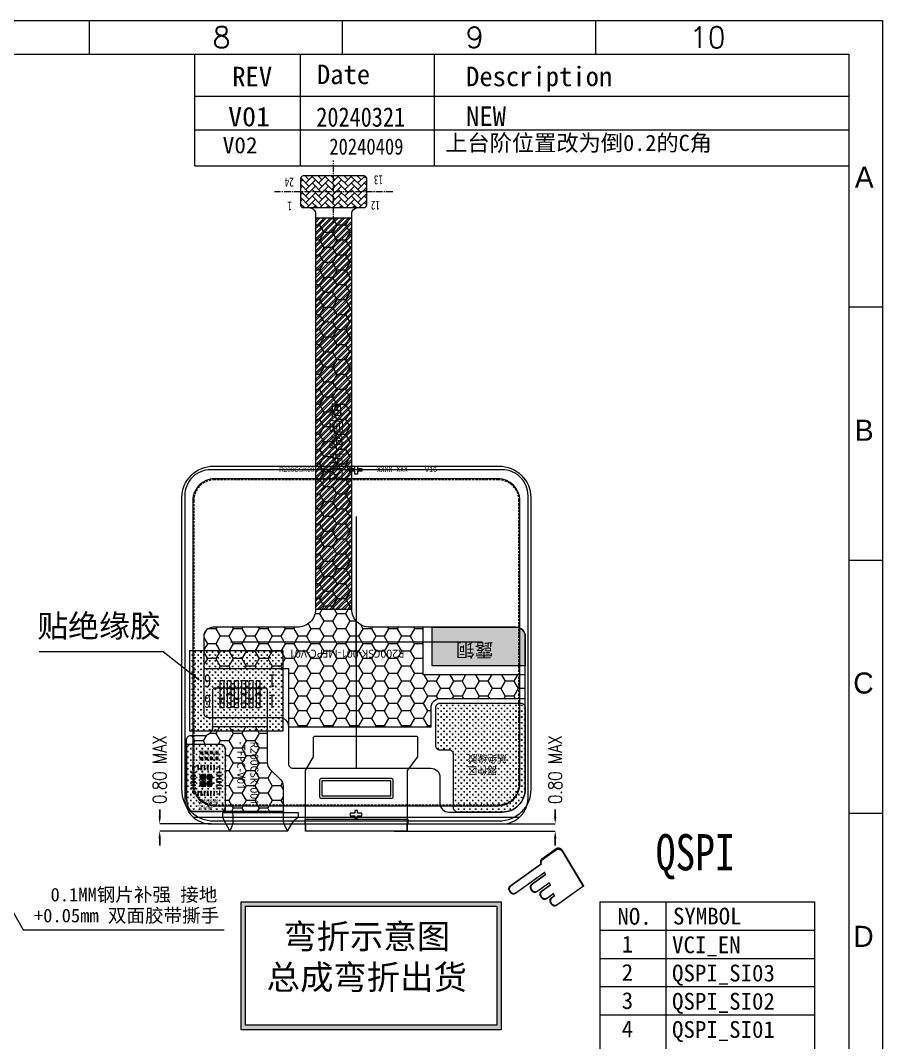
# Model space of a CAD drawing. Header units: millimetres. Extents: x 1134 to 2336, y -9 to 314.
# Drawn here: x 2241.2 to 2336.4, y 201.4 to 314.2 of the extents above; entities that cross this region are included whole.
import ezdxf
from ezdxf.enums import TextEntityAlignment as Align
from ezdxf.lldxf.tags import DXFTag

# ---------------------------------------------------------------- set-up
doc = ezdxf.new("R2010")
doc.units = ezdxf.units.MM
doc.linetypes.add('CENTER2', pattern=[1.125, 0.75, -0.125, 0.125, -0.125])
doc.linetypes.add('HIDDEN', pattern=[0.375, 0.25, -0.125])
doc.layers.get('0').update_dxf_attribs({"lineweight": 5})
doc.layers.get('Defpoints').update_dxf_attribs({"lineweight": 5})
for name, color, linetype, lineweight in [('COF', 110, 'Continuous', 5), ('DIM', 3, 'Continuous', 5), ('FPC', 50, 'Continuous', 5), ('ITO', 2, 'Continuous', 5), ('lens', 6, 'Continuous', 13), ('Main-FPC', 2, 'Continuous', 5), ('MFPC', 50, 'Continuous', 5), ('TAPE', 90, 'Continuous', 5), ('TFPC', 50, 'Continuous', 5), ('图框', 7, 'Continuous', 5)]:
    doc.layers.add(name, color=color, linetype=linetype, lineweight=lineweight)
for name, color, linetype in [('EMI', 5, 'Continuous'), ('TOPLAYER', 1, 'Continuous'), ('TOPOVERLAY', 2, 'Continuous'), ('TOPPASTE', 8, 'Continuous'), ('TOPSOLDER', 216, 'Continuous')]:
    doc.layers.add(name, color=color, linetype=linetype)
doc.styles.add('C-E02$0$HZ', font='SimSun.ttf')
doc.styles.add('RD', font='ROMAND.shx', dxfattribs={"width": 0.8})
doc.styles.get("Standard").update_dxf_attribs({"font": 'txt', "bigfont": 'gbcbig.shx'})
doc.styles.add('W0$254', font='simplex', dxfattribs={"width": 0.75})
doc.styles.add('ZI2.5', font='SimSun.ttf', dxfattribs={"height": 2.5})
doc.styles.add('宋体', font='SimSun.ttf')
doc.styles.add('汉字', font='SimSun.ttf')
tags = doc.linetypes.add('CENTER', pattern=[0.6, 0.375, -0.075, 0.075, -0.075]).pattern_tags.tags
tags[10:11] = [DXFTag(74, 4), DXFTag(75, 0), DXFTag(340, '0'), DXFTag(46, 1.0), DXFTag(50, 0.0), DXFTag(44, 0.0), DXFTag(45, 0.0)]
tags[8:9] = [DXFTag(74, 4), DXFTag(75, 0), DXFTag(340, '0'), DXFTag(46, 1.0), DXFTag(50, 0.0), DXFTag(44, 0.0), DXFTag(45, 0.0)]
tags[6:7] = [DXFTag(74, 4), DXFTag(75, 0), DXFTag(340, '0'), DXFTag(46, 1.0), DXFTag(50, 0.0), DXFTag(44, 0.0), DXFTag(45, 0.0)]
tags[4:5] = [DXFTag(74, 4), DXFTag(75, 0), DXFTag(340, '0'), DXFTag(46, 1.0), DXFTag(50, 0.0), DXFTag(44, 0.0), DXFTag(45, 0.0)]
doc.dimstyles.new('DIM', dxfattribs={"dimtxt": 0.8, "dimasz": 0.8, "dimexe": 0, "dimexo": 0.5, "dimgap": 0.11, "dimtad": 0, "dimzin": 1, "dimdsep": 46, "dimtxsty": 'RD', "dimcen": 0, "dimclrd": 256, "dimclre": 256, "dimclrt": 256, "dimadec": 0, "dimazin": 0, "dimtm": 1e-09, "dimtfac": 1, "dimtofl": 0, "dimtmove": 0, "dimatfit": 3, "dimfxl": 1, "dimlwe": -1, "dimarcsym": 0})

# ---------------------------------------------------------------- blocks, each defined once
blk = doc.blocks.new('R200NRK-001-PNL-V01-C')
at = {"layer": 'ITO', "color": 1, "linetype": 'CENTER', "lineweight": 5}
for p, q in [((478.96, 247.72), (478.96, 275.5)), ((492.85, 261.61), (465.07, 261.61))]:
    blk.add_line(p, q, dxfattribs=at)
at = {"layer": 'ITO'}
blk.add_line((496.92, 242.27), (461, 242.27), dxfattribs=at)
blk.add_lwpolyline([(495.05, 280.65), (462.87, 280.65, 0.414214), (460.02, 277.8), (460.02, 244.42, 0.414214), (462.87, 241.57), (495.05, 241.57, 0.414214), (497.9, 244.42), (497.9, 277.8, 0.414214)], format="xyb", close=True, dxfattribs=at)
at = {"layer": 'ITO', "color": 1, "linetype": 'HIDDEN'}
blk.add_lwpolyline([(494.6, 279.55), (463.32, 279.55, 0.414214), (461.02, 277.25), (461.02, 245.97, 0.414214), (463.32, 243.67), (494.6, 243.67, 0.414214), (496.9, 245.97), (496.9, 277.25, 0.414214)], format="xyb", close=True, dxfattribs=at)
blk = doc.blocks.new('R200NRK-001-POL-V01-C')
at = {"layer": 'DIM', "lineweight": 5}
blk.add_blockref('R200NRK-001-PNL-V01-C', (380.78, 0), dxfattribs=at)
blk = doc.blocks.new('*D78')
at = {"layer": 'Defpoints', "color": 0, "lineweight": 5, "transparency": 16777216}
for p in [(2256.6, 225.53), (2262.77, 225.53), (2265.5, 224.73)]:
    blk.add_point(p, dxfattribs=at)
at = {"layer": 'DIM', "lineweight": -2, "transparency": 16777216}
for p, q in [((2256.6, 226.33), (2256.6, 227.13)), ((2256.6, 223.93), (2256.6, 223.13))]:
    blk.add_line(p, q, dxfattribs=at)
at = {"layer": 'DIM', "transparency": 16777216}
for p, q in [((2262.27, 225.53), (2256.6, 225.53)), ((2265, 224.73), (2256.6, 224.73))]:
    blk.add_line(p, q, dxfattribs=at)
at = {"layer": 'DIM', "lineweight": 5, "transparency": 16777216}
for points in [[(2256.47, 226.33), (2256.73, 226.33), (2256.6, 225.53)], [(2256.47, 223.93), (2256.73, 223.93), (2256.6, 224.73)]]:
    blk.add_solid(points, dxfattribs=at)
at = {"layer": 'DIM', "lineweight": 5, "transparency": 16777216, "insert": (2256.6, 231.52), "char_height": 1.5, "attachment_point": 5, "rotation": 90, "style": 'RD'}
blk.add_mtext('0.80 MAX', dxfattribs=at)
blk = doc.blocks.new('*D79')
at = {"layer": 'Defpoints', "color": 0, "lineweight": 5, "transparency": 16777216}
for p in [(2281.99, 225.53), (2281.99, 224.73), (2300.24, 225.53)]:
    blk.add_point(p, dxfattribs=at)
at = {"layer": 'DIM', "lineweight": -2, "transparency": 16777216}
for p, q in [((2300.24, 226.33), (2300.24, 227.13)), ((2300.24, 223.93), (2300.24, 223.13))]:
    blk.add_line(p, q, dxfattribs=at)
at = {"layer": 'DIM', "transparency": 16777216}
for p, q in [((2282.49, 225.53), (2300.24, 225.53)), ((2282.49, 224.73), (2300.24, 224.73))]:
    blk.add_line(p, q, dxfattribs=at)
at = {"layer": 'DIM', "lineweight": 5, "transparency": 16777216}
for points in [[(2300.11, 226.33), (2300.38, 226.33), (2300.24, 225.53)], [(2300.11, 223.93), (2300.38, 223.93), (2300.24, 224.73)]]:
    blk.add_solid(points, dxfattribs=at)
at = {"layer": 'DIM', "lineweight": 5, "transparency": 16777216, "insert": (2300.24, 231.52), "char_height": 1.5, "attachment_point": 5, "rotation": 90, "style": 'RD'}
blk.add_mtext('0.80 MAX', dxfattribs=at)
blk = doc.blocks.new('0201_2')
at = {"layer": 'TOPLAYER'}
for points in [[(0.164998, -0.165001), (0.164998, 0.165001), (-0.164998, -0.165001), (-0.164998, 0.165001)], [(0.764997, -0.165001), (0.764997, 0.165001), (0.435, -0.165001), (0.435, 0.165001)]]:
    blk.add_solid(points, dxfattribs=at)
at = {"layer": 'TOPOVERLAY', "const_width": 0.025001}
for points in [[(-0.23, 0.225999), (-0.181, 0.225999)], [(-0.23, -0.217), (-0.23, 0.225999)], [(-0.18, 0.225999), (0.836, 0.225999)], [(0.836, -0.217), (0.836, 0.225999)], [(-0.23, -0.217), (0.836, -0.217)]]:
    blk.add_lwpolyline(points, dxfattribs=at)
at = {"layer": 'TOPOVERLAY', "const_width": 0.012499}
for points in [[(-0.23625, 0.225999, 1), (-0.223749, 0.225999, 1)], [(-0.23625, 0.225999, 1), (-0.223749, 0.225999, 1)], [(-0.187251, 0.225999, 1), (-0.174749, 0.225999, 1)], [(-0.186251, 0.225999, 1), (-0.173749, 0.225999, 1)], [(0.829749, 0.225999, 1), (0.842251, 0.225999, 1)], [(0.829749, 0.225999, 1), (0.842251, 0.225999, 1)], [(-0.23625, -0.217, 1), (-0.223749, -0.217, 1)], [(-0.23625, -0.217, 1), (-0.223749, -0.217, 1)], [(0.829749, -0.217, 1), (0.842251, -0.217, 1)], [(0.829749, -0.217, 1), (0.842251, -0.217, 1)]]:
    blk.add_lwpolyline(points, format="xyb", close=True, dxfattribs=at)
at = {"layer": 'TOPPASTE'}
for points in [[(0.164998, -0.165001), (0.164998, 0.165001), (-0.164998, -0.165001), (-0.164998, 0.165001)], [(0.764997, -0.165001), (0.764997, 0.165001), (0.435, -0.165001), (0.435, 0.165001)]]:
    blk.add_solid(points, dxfattribs=at)
at = {"layer": 'TOPSOLDER'}
for points in [[(0.164998, -0.165001), (0.164998, 0.165001), (-0.164998, -0.165001), (-0.164998, 0.165001)], [(0.764997, -0.165001), (0.764997, 0.165001), (0.435, -0.165001), (0.435, 0.165001)]]:
    blk.add_solid(points, dxfattribs=at)
blk = doc.blocks.new('0201_3')
at = {"layer": 'TOPLAYER'}
for points in [[(0.164998, -0.165001), (0.164998, 0.165001), (-0.164998, -0.165001), (-0.164998, 0.165001)], [(0.764997, -0.165001), (0.764997, 0.165001), (0.435, -0.165001), (0.435, 0.165001)]]:
    blk.add_solid(points, dxfattribs=at)
at = {"layer": 'TOPOVERLAY', "const_width": 0.025001}
for points in [[(-0.23, 0.225999), (-0.181, 0.225999)], [(-0.23, -0.217), (-0.23, 0.225999)], [(-0.18, 0.225999), (0.836, 0.225999)], [(0.836, -0.217), (0.836, 0.225999)], [(-0.23, -0.217), (0.836, -0.217)]]:
    blk.add_lwpolyline(points, dxfattribs=at)
at = {"layer": 'TOPOVERLAY', "const_width": 0.012499}
for points in [[(-0.23625, 0.225999, 1), (-0.223749, 0.225999, 1)], [(-0.23625, 0.225999, 1), (-0.223749, 0.225999, 1)], [(-0.187251, 0.225999, 1), (-0.174749, 0.225999, 1)], [(-0.186251, 0.225999, 1), (-0.173749, 0.225999, 1)], [(0.829749, 0.225999, 1), (0.842251, 0.225999, 1)], [(0.829749, 0.225999, 1), (0.842251, 0.225999, 1)], [(-0.23625, -0.217, 1), (-0.223749, -0.217, 1)], [(-0.23625, -0.217, 1), (-0.223749, -0.217, 1)], [(0.829749, -0.217, 1), (0.842251, -0.217, 1)], [(0.829749, -0.217, 1), (0.842251, -0.217, 1)]]:
    blk.add_lwpolyline(points, format="xyb", close=True, dxfattribs=at)
at = {"layer": 'TOPPASTE'}
for points in [[(0.164998, -0.165001), (0.164998, 0.165001), (-0.164998, -0.165001), (-0.164998, 0.165001)], [(0.764997, -0.165001), (0.764997, 0.165001), (0.435, -0.165001), (0.435, 0.165001)]]:
    blk.add_solid(points, dxfattribs=at)
at = {"layer": 'TOPSOLDER'}
for points in [[(0.164998, -0.165001), (0.164998, 0.165001), (-0.164998, -0.165001), (-0.164998, 0.165001)], [(0.764997, -0.165001), (0.764997, 0.165001), (0.435, -0.165001), (0.435, 0.165001)]]:
    blk.add_solid(points, dxfattribs=at)
blk = doc.blocks.new('0201_4')
at = {"layer": 'TOPLAYER'}
for points in [[(0.164998, -0.165001), (0.164998, 0.165001), (-0.164998, -0.165001), (-0.164998, 0.165001)], [(0.764997, -0.165001), (0.764997, 0.165001), (0.435, -0.165001), (0.435, 0.165001)]]:
    blk.add_solid(points, dxfattribs=at)
at = {"layer": 'TOPOVERLAY', "const_width": 0.025001}
for points in [[(-0.23, 0.225999), (-0.181, 0.225999)], [(-0.23, -0.217), (-0.23, 0.225999)], [(-0.18, 0.225999), (0.836, 0.225999)], [(0.836, -0.217), (0.836, 0.225999)], [(-0.23, -0.217), (0.836, -0.217)]]:
    blk.add_lwpolyline(points, dxfattribs=at)
at = {"layer": 'TOPOVERLAY', "const_width": 0.012499}
for points in [[(-0.23625, 0.225999, 1), (-0.223749, 0.225999, 1)], [(-0.23625, 0.225999, 1), (-0.223749, 0.225999, 1)], [(-0.187251, 0.225999, 1), (-0.174749, 0.225999, 1)], [(-0.186251, 0.225999, 1), (-0.173749, 0.225999, 1)], [(0.829749, 0.225999, 1), (0.842251, 0.225999, 1)], [(0.829749, 0.225999, 1), (0.842251, 0.225999, 1)], [(-0.23625, -0.217, 1), (-0.223749, -0.217, 1)], [(-0.23625, -0.217, 1), (-0.223749, -0.217, 1)], [(0.829749, -0.217, 1), (0.842251, -0.217, 1)], [(0.829749, -0.217, 1), (0.842251, -0.217, 1)]]:
    blk.add_lwpolyline(points, format="xyb", close=True, dxfattribs=at)
at = {"layer": 'TOPPASTE'}
for points in [[(0.164998, -0.165001), (0.164998, 0.165001), (-0.164998, -0.165001), (-0.164998, 0.165001)], [(0.764997, -0.165001), (0.764997, 0.165001), (0.435, -0.165001), (0.435, 0.165001)]]:
    blk.add_solid(points, dxfattribs=at)
at = {"layer": 'TOPSOLDER'}
for points in [[(0.164998, -0.165001), (0.164998, 0.165001), (-0.164998, -0.165001), (-0.164998, 0.165001)], [(0.764997, -0.165001), (0.764997, 0.165001), (0.435, -0.165001), (0.435, 0.165001)]]:
    blk.add_solid(points, dxfattribs=at)
blk = doc.blocks.new('0201_5')
at = {"layer": 'TOPLAYER'}
for points in [[(0.164998, -0.165001), (0.164998, 0.165001), (-0.164998, -0.165001), (-0.164998, 0.165001)], [(0.764997, -0.165001), (0.764997, 0.165001), (0.435, -0.165001), (0.435, 0.165001)]]:
    blk.add_solid(points, dxfattribs=at)
at = {"layer": 'TOPOVERLAY', "const_width": 0.025001}
for points in [[(-0.23, 0.225999), (-0.181, 0.225999)], [(-0.23, -0.217), (-0.23, 0.225999)], [(-0.18, 0.225999), (0.836, 0.225999)], [(0.836, -0.217), (0.836, 0.225999)], [(-0.23, -0.217), (0.836, -0.217)]]:
    blk.add_lwpolyline(points, dxfattribs=at)
at = {"layer": 'TOPOVERLAY', "const_width": 0.012499}
for points in [[(-0.23625, 0.225999, 1), (-0.223749, 0.225999, 1)], [(-0.23625, 0.225999, 1), (-0.223749, 0.225999, 1)], [(-0.187251, 0.225999, 1), (-0.174749, 0.225999, 1)], [(-0.186251, 0.225999, 1), (-0.173749, 0.225999, 1)], [(0.829749, 0.225999, 1), (0.842251, 0.225999, 1)], [(0.829749, 0.225999, 1), (0.842251, 0.225999, 1)], [(-0.23625, -0.217, 1), (-0.223749, -0.217, 1)], [(-0.23625, -0.217, 1), (-0.223749, -0.217, 1)], [(0.829749, -0.217, 1), (0.842251, -0.217, 1)], [(0.829749, -0.217, 1), (0.842251, -0.217, 1)]]:
    blk.add_lwpolyline(points, format="xyb", close=True, dxfattribs=at)
at = {"layer": 'TOPPASTE'}
for points in [[(0.164998, -0.165001), (0.164998, 0.165001), (-0.164998, -0.165001), (-0.164998, 0.165001)], [(0.764997, -0.165001), (0.764997, 0.165001), (0.435, -0.165001), (0.435, 0.165001)]]:
    blk.add_solid(points, dxfattribs=at)
at = {"layer": 'TOPSOLDER'}
for points in [[(0.164998, -0.165001), (0.164998, 0.165001), (-0.164998, -0.165001), (-0.164998, 0.165001)], [(0.764997, -0.165001), (0.764997, 0.165001), (0.435, -0.165001), (0.435, 0.165001)]]:
    blk.add_solid(points, dxfattribs=at)
blk = doc.blocks.new('CST820_7')
at = {"layer": 'TOPLAYER', "const_width": 0.375001}
for points in [[(-0.47149, 0.377002, 1), (-0.09649, 0.377002, 1)], [(-0.47149, -0.372994, 1), (-0.09649, -0.372994, 1)], [(0.278506, 0.377002, 1), (0.653506, 0.377002, 1)], [(0.278506, -0.372994, 1), (0.653506, -0.372994, 1)]]:
    blk.add_lwpolyline(points, format="xyb", close=True, dxfattribs=at)
at = {"layer": 'TOPLAYER'}
for points in [[(-0.684002, 1.726004), (-0.884001, 1.726004), (-0.684002, 1.126005), (-0.884001, 1.126005)], [(-0.334002, 1.726004), (-0.534002, 1.726004), (-0.334002, 1.126005), (-0.534002, 1.126005)], [(0.015999, 1.726004), (-0.184, 1.726004), (0.015999, 1.126005), (-0.184, 1.126005)], [(0.365999, 1.726004), (0.165999, 1.726004), (0.365999, 1.126005), (0.165999, 1.126005)], [(0.715998, 1.726004), (0.515998, 1.726004), (0.715998, 1.126005), (0.515998, 1.126005)], [(1.065997, 1.726004), (0.865998, 1.726004), (1.065997, 1.126005), (0.865998, 1.126005)], [(-1.634988, 0.977011), (-1.634988, 0.777011), (-1.034989, 0.977011), (-1.034989, 0.777011)], [(-1.634988, 0.627012), (-1.634988, 0.427012), (-1.034989, 0.627012), (-1.034989, 0.427012)], [(-1.634988, 0.27701), (-1.634988, 0.07701), (-1.034989, 0.27701), (-1.034989, 0.07701)], [(-0.65899, -0.372994), (0.841007, -0.372994), (-0.65899, 0.377002), (0.841007, 0.377002)], [(-0.28399, -0.747994), (0.466006, -0.747994), (-0.28399, 0.752003), (0.466006, 0.752003)], [(1.81501, 0.777011), (1.81501, 0.977011), (1.215012, 0.777011), (1.215012, 0.977011)], [(1.81501, 0.427012), (1.81501, 0.627012), (1.215012, 0.427012), (1.215012, 0.627012)], [(1.81501, 0.07701), (1.81501, 0.27701), (1.215012, 0.07701), (1.215012, 0.27701)], [(-1.634988, -0.072989), (-1.634988, -0.272989), (-1.034989, -0.072989), (-1.034989, -0.272989)], [(-1.634988, -0.422989), (-1.634988, -0.622988), (-1.034989, -0.422989), (-1.034989, -0.622988)], [(-1.634988, -0.772988), (-1.634988, -0.972988), (-1.034989, -0.772988), (-1.034989, -0.972988)], [(-0.884001, -1.723995), (-0.684002, -1.723995), (-0.884001, -1.123996), (-0.684002, -1.123996)], [(-0.534002, -1.723995), (-0.334002, -1.723995), (-0.534002, -1.123996), (-0.334002, -1.123996)], [(-0.184, -1.723995), (0.015999, -1.723995), (-0.184, -1.123996), (0.015999, -1.123996)], [(0.165999, -1.723995), (0.365999, -1.723995), (0.165999, -1.123996), (0.365999, -1.123996)], [(0.515998, -1.723995), (0.715998, -1.723995), (0.515998, -1.123996), (0.715998, -1.123996)], [(0.865998, -1.723995), (1.065997, -1.723995), (0.865998, -1.123996), (1.065997, -1.123996)], [(1.81501, -0.272989), (1.81501, -0.072989), (1.215012, -0.272989), (1.215012, -0.072989)], [(1.81501, -0.622988), (1.81501, -0.422989), (1.215012, -0.622988), (1.215012, -0.422989)], [(1.81501, -0.972988), (1.81501, -0.772988), (1.215012, -0.972988), (1.215012, -0.772988)]]:
    blk.add_solid(points, dxfattribs=at)
at = {"layer": 'TOPOVERLAY', "const_width": 0.15}
for points in [[(-1.399995, 1.5), (-1.4, 1.189002)], [(-1.086993, 1.500005), (-1.399995, 1.5)], [(1.600007, 1.500007), (1.269009, 1.499997)], [(1.600007, 1.500007), (1.600002, 1.187008)], [(-1.406992, -1.175987), (-1.406997, -1.488989)], [(1.582003, -1.184996), (1.582009, -1.334526)], [(-1.406997, -1.488989), (-1.095995, -1.488991)], [(1.269009, -1.495989), (1.420546, -1.495994)], [(1.582009, -1.334526), (1.420546, -1.495994)]]:
    blk.add_lwpolyline(points, dxfattribs=at)
at = {"layer": 'TOPOVERLAY', "const_width": 0.074999}
for points in [[(-1.4375, 1.189002, 1), (-1.362499, 1.189002, 1)], [(-1.437495, 1.5, 1), (-1.362494, 1.5, 1)], [(-1.437495, 1.5, 1), (-1.362494, 1.5, 1)], [(-1.124494, 1.500005, 1), (-1.049492, 1.500005, 1)], [(1.231509, 1.499997, 1), (1.30651, 1.499997, 1)], [(1.562501, 1.187008, 1), (1.637502, 1.187008, 1)], [(1.562506, 1.500007, 1), (1.637508, 1.500007, 1)], [(1.562506, 1.500007, 1), (1.637508, 1.500007, 1)], [(-1.444493, -1.175987, 1), (-1.369492, -1.175987, 1)], [(1.544503, -1.184996, 1), (1.619504, -1.184996, 1)], [(-1.444498, -1.488989, 1), (-1.369497, -1.488989, 1)], [(-1.444498, -1.488989, 1), (-1.369497, -1.488989, 1)], [(-1.133495, -1.488991, 1), (-1.058494, -1.488991, 1)], [(1.231509, -1.495989, 1), (1.30651, -1.495989, 1)], [(1.383045, -1.495994, 1), (1.458046, -1.495994, 1)], [(1.383045, -1.495994, 1), (1.458046, -1.495994, 1)], [(1.544508, -1.334526, 1), (1.619509, -1.334526, 1)], [(1.544508, -1.334526, 1), (1.619509, -1.334526, 1)]]:
    blk.add_lwpolyline(points, format="xyb", close=True, dxfattribs=at)
at = {"layer": 'TOPPASTE', "const_width": 0.375001}
for points in [[(-0.47149, 0.377002, 1), (-0.09649, 0.377002, 1)], [(-0.47149, -0.372994, 1), (-0.09649, -0.372994, 1)], [(0.278506, 0.377002, 1), (0.653506, 0.377002, 1)], [(0.278506, -0.372994, 1), (0.653506, -0.372994, 1)]]:
    blk.add_lwpolyline(points, format="xyb", close=True, dxfattribs=at)
at = {"layer": 'TOPPASTE'}
for points in [[(-0.684002, 1.726004), (-0.884001, 1.726004), (-0.684002, 1.126005), (-0.884001, 1.126005)], [(-0.334002, 1.726004), (-0.534002, 1.726004), (-0.334002, 1.126005), (-0.534002, 1.126005)], [(0.015999, 1.726004), (-0.184, 1.726004), (0.015999, 1.126005), (-0.184, 1.126005)], [(0.365999, 1.726004), (0.165999, 1.726004), (0.365999, 1.126005), (0.165999, 1.126005)], [(0.715998, 1.726004), (0.515998, 1.726004), (0.715998, 1.126005), (0.515998, 1.126005)], [(1.065997, 1.726004), (0.865998, 1.726004), (1.065997, 1.126005), (0.865998, 1.126005)], [(-1.634988, 0.977011), (-1.634988, 0.777011), (-1.034989, 0.977011), (-1.034989, 0.777011)], [(-1.634988, 0.627012), (-1.634988, 0.427012), (-1.034989, 0.627012), (-1.034989, 0.427012)], [(-1.634988, 0.27701), (-1.634988, 0.07701), (-1.034989, 0.27701), (-1.034989, 0.07701)], [(-0.65899, -0.372994), (0.841007, -0.372994), (-0.65899, 0.377002), (0.841007, 0.377002)], [(-0.28399, -0.747994), (0.466006, -0.747994), (-0.28399, 0.752003), (0.466006, 0.752003)], [(1.81501, 0.777011), (1.81501, 0.977011), (1.215012, 0.777011), (1.215012, 0.977011)], [(1.81501, 0.427012), (1.81501, 0.627012), (1.215012, 0.427012), (1.215012, 0.627012)], [(1.81501, 0.07701), (1.81501, 0.27701), (1.215012, 0.07701), (1.215012, 0.27701)], [(-1.634988, -0.072989), (-1.634988, -0.272989), (-1.034989, -0.072989), (-1.034989, -0.272989)], [(-1.634988, -0.422989), (-1.634988, -0.622988), (-1.034989, -0.422989), (-1.034989, -0.622988)], [(-1.634988, -0.772988), (-1.634988, -0.972988), (-1.034989, -0.772988), (-1.034989, -0.972988)], [(-0.884001, -1.723995), (-0.684002, -1.723995), (-0.884001, -1.123996), (-0.684002, -1.123996)], [(-0.534002, -1.723995), (-0.334002, -1.723995), (-0.534002, -1.123996), (-0.334002, -1.123996)], [(-0.184, -1.723995), (0.015999, -1.723995), (-0.184, -1.123996), (0.015999, -1.123996)], [(0.165999, -1.723995), (0.365999, -1.723995), (0.165999, -1.123996), (0.365999, -1.123996)], [(0.515998, -1.723995), (0.715998, -1.723995), (0.515998, -1.123996), (0.715998, -1.123996)], [(0.865998, -1.723995), (1.065997, -1.723995), (0.865998, -1.123996), (1.065997, -1.123996)], [(1.81501, -0.272989), (1.81501, -0.072989), (1.215012, -0.272989), (1.215012, -0.072989)], [(1.81501, -0.622988), (1.81501, -0.422989), (1.215012, -0.622988), (1.215012, -0.422989)], [(1.81501, -0.972988), (1.81501, -0.772988), (1.215012, -0.972988), (1.215012, -0.772988)]]:
    blk.add_solid(points, dxfattribs=at)
at = {"layer": 'TOPSOLDER', "const_width": 0.375001}
for points in [[(-0.47149, 0.377002, 1), (-0.09649, 0.377002, 1)], [(-0.47149, -0.372994, 1), (-0.09649, -0.372994, 1)], [(0.278506, 0.377002, 1), (0.653506, 0.377002, 1)], [(0.278506, -0.372994, 1), (0.653506, -0.372994, 1)]]:
    blk.add_lwpolyline(points, format="xyb", close=True, dxfattribs=at)
at = {"layer": 'TOPSOLDER'}
for points in [[(-0.684002, 1.726004), (-0.884001, 1.726004), (-0.684002, 1.126005), (-0.884001, 1.126005)], [(-0.334002, 1.726004), (-0.534002, 1.726004), (-0.334002, 1.126005), (-0.534002, 1.126005)], [(0.015999, 1.726004), (-0.184, 1.726004), (0.015999, 1.126005), (-0.184, 1.126005)], [(0.365999, 1.726004), (0.165999, 1.726004), (0.365999, 1.126005), (0.165999, 1.126005)], [(0.715998, 1.726004), (0.515998, 1.726004), (0.715998, 1.126005), (0.515998, 1.126005)], [(1.065997, 1.726004), (0.865998, 1.726004), (1.065997, 1.126005), (0.865998, 1.126005)], [(-1.634988, 0.977011), (-1.634988, 0.777011), (-1.034989, 0.977011), (-1.034989, 0.777011)], [(-1.634988, 0.627012), (-1.634988, 0.427012), (-1.034989, 0.627012), (-1.034989, 0.427012)], [(-1.634988, 0.27701), (-1.634988, 0.07701), (-1.034989, 0.27701), (-1.034989, 0.07701)], [(-0.65899, -0.372994), (0.841007, -0.372994), (-0.65899, 0.377002), (0.841007, 0.377002)], [(-0.28399, -0.747994), (0.466006, -0.747994), (-0.28399, 0.752003), (0.466006, 0.752003)], [(1.81501, 0.777011), (1.81501, 0.977011), (1.215012, 0.777011), (1.215012, 0.977011)], [(1.81501, 0.427012), (1.81501, 0.627012), (1.215012, 0.427012), (1.215012, 0.627012)], [(1.81501, 0.07701), (1.81501, 0.27701), (1.215012, 0.07701), (1.215012, 0.27701)], [(-1.634988, -0.072989), (-1.634988, -0.272989), (-1.034989, -0.072989), (-1.034989, -0.272989)], [(-1.634988, -0.422989), (-1.634988, -0.622988), (-1.034989, -0.422989), (-1.034989, -0.622988)], [(-1.634988, -0.772988), (-1.634988, -0.972988), (-1.034989, -0.772988), (-1.034989, -0.972988)], [(-0.884001, -1.723995), (-0.684002, -1.723995), (-0.884001, -1.123996), (-0.684002, -1.123996)], [(-0.534002, -1.723995), (-0.334002, -1.723995), (-0.534002, -1.123996), (-0.334002, -1.123996)], [(-0.184, -1.723995), (0.015999, -1.723995), (-0.184, -1.123996), (0.015999, -1.123996)], [(0.165999, -1.723995), (0.365999, -1.723995), (0.165999, -1.123996), (0.365999, -1.123996)], [(0.515998, -1.723995), (0.715998, -1.723995), (0.515998, -1.123996), (0.715998, -1.123996)], [(0.865998, -1.723995), (1.065997, -1.723995), (0.865998, -1.123996), (1.065997, -1.123996)], [(1.81501, -0.272989), (1.81501, -0.072989), (1.215012, -0.272989), (1.215012, -0.072989)], [(1.81501, -0.622988), (1.81501, -0.422989), (1.215012, -0.622988), (1.215012, -0.422989)], [(1.81501, -0.972988), (1.81501, -0.772988), (1.215012, -0.972988), (1.215012, -0.772988)]]:
    blk.add_solid(points, dxfattribs=at)
blk = doc.blocks.new('SZ')
at = {"layer": 'FPC', "color": 1, "insert": (10.22, 1.21), "char_height": 13.2, "width": 13.2336, "attachment_point": 1, "rotation": 223.714, "style": 'C-E02$0$HZ'}
blk.add_mtext('{\\fWingdings|b0|i0|c2|p2;E}', dxfattribs=at)
blk = doc.blocks.new('R200CSK-001-V16-CVL-V02-C')
at = {"color": 1, "linetype": 'CENTER', "lineweight": 5}
for p, q in [((1965.35, 233.76), (1965.35, 238.76)), ((1967.85, 236.26), (1962.85, 236.26))]:
    blk.add_line(p, q, dxfattribs=at)
at = {"color": 7, "lineweight": 5}
for points in [[(1965.47, 255.69), (1965.47, 255.43), (1965.97, 255.43), (1965.97, 255.13), (1965.47, 255.13), (1965.47, 254.82), (1965.17, 254.82), (1965.17, 255.13), (1964.67, 255.13), (1964.67, 255.43), (1965.17, 255.43), (1965.17, 255.69)], [(1965.47, 216.83), (1965.47, 217.09), (1965.97, 217.09), (1965.97, 217.39), (1965.47, 217.39), (1965.47, 217.7), (1965.17, 217.7), (1965.17, 217.39), (1964.67, 217.39), (1964.67, 217.09), (1965.17, 217.09), (1965.17, 216.83)]]:
    blk.add_lwpolyline(points, close=True, dxfattribs=at)
at = {"layer": 'ITO', "color": 1}
blk.add_lwpolyline([(1980.99, 254.3), (1949.71, 254.3, 0.414214), (1947.31, 251.9), (1947.31, 220.62, 0.414214), (1949.71, 218.22), (1980.99, 218.22, 0.414214), (1983.39, 220.62), (1983.39, 251.9, 0.414214)], format="xyb", close=True, dxfattribs=at)
at = {"layer": 'lens', "linetype": 'Continuous'}
blk.add_lwpolyline([(1984.6, 220.01, -0.414214), (1981.1, 216.51), (1949.6, 216.51, -0.414214), (1946.1, 220.01), (1946.1, 252.21, -0.414214), (1949.6, 255.71), (1981.1, 255.71, -0.414214), (1984.6, 252.21)], format="xyb", close=True, dxfattribs=at)
at = {"color": 7, "lineweight": 5, "style": '宋体'}
blk.add_text('XXXX-XXX', height=0.544, rotation=0.4479, dxfattribs=at).set_placement((1967.63, 255.06))
at = {"color": 7, "lineweight": 0, "attachment_point": 9, "rotation": 0.0659, "style": '宋体'}
for s, insert, char_height, width in [('{\\fArial|b0|i0|c134|p34;R\\fArial|b0|i0|c0|p34;200CS\\fArial|b0|i0|c238|p34;K\\fArial|b0|i0|c134|p34;0\\fArial|b0|i0|c0|p34;01\\fArial|b0|i0|c162|p34;-V02}', (1962.58, 255.07), 0.5, 4.8677), ('{\\fArial|b0|i0|c204|p34;V16}', (1974.24, 255.06), 0.544, 3.8941)]:
    blk.add_mtext(s, dxfattribs=dict(at, insert=insert, char_height=char_height, width=width))

msp = doc.modelspace()

# ---------------------------------------------------------------- hatches: boundary and pattern name
at = {"layer": 'DIM', "lineweight": 5}
h = msp.add_hatch(color=6, dxfattribs=at)
h.dxf.hatch_style = 1
h.paths.add_polyline_path([(2265.584, 202.806), (2294.289, 202.806), (2294.289, 216.937), (2265.584, 216.937)])
h.paths.add_polyline_path([(2266.084, 216.437), (2293.789, 216.437), (2293.789, 203.306), (2266.084, 203.306)], flags=16)
h.paths.add_polyline_path([(2267.72, 215.124), (2291.683, 215.124), (2291.683, 205.246), (2267.72, 205.246)], flags=8)
at = {"layer": 'EMI', "lineweight": 5}
h = msp.add_hatch(dxfattribs=at)
h.set_pattern_fill('HONEY', color=256, scale=0.3, angle=180)
h.set_pattern_definition([(180, (3813.0044, 455.7581), (-1.42875, -0.824889), [0.9525, -1.905]), (300, (3813.0044, 455.7581), (1.42874983, -0.8248893), [0.9525, -1.905]), (240, (3813.0044, 455.7581), (-1.7e-07, -1.6497783), [-1.905, 0.9525])])
edge = h.paths.add_edge_path()
edge.add_line((2270.808, 236.278), (2270.808, 236.219))
edge.add_line((2270.808, 236.219), (2286.551, 236.219))
edge.add_line((2286.551, 236.219), (2286.551, 238.366))
edge.add_arc((2287.551, 238.366), 1, 450, 540, ccw=False)
edge.add_line((2287.551, 239.366), (2296.441, 239.366))
edge.add_arc((2296.441, 238.366), 1, 420, 450, ccw=False)
edge.add_line((2296.941, 239.232), (2296.941, 241.979))
edge.add_line((2296.941, 241.979), (2285.664, 241.979))
edge.add_line((2285.664, 241.979), (2285.664, 247.219))
edge.add_line((2285.664, 247.219), (2279.793, 247.219))
edge.add_arc((2279.793, 249.219), 2, 180, 270, ccw=False)
edge.add_line((2277.793, 249.219), (2277.793, 292.366))
edge.add_line((2277.793, 292.366), (2273.793, 292.366))
edge.add_line((2273.793, 292.366), (2273.793, 249.219))
edge.add_arc((2271.793, 249.219), 2, 270, 360, ccw=False)
edge.add_line((2271.793, 247.219), (2262.461, 247.219))
edge.add_arc((2262.461, 246.219), 1, 450, 540)
edge.add_line((2261.461, 246.219), (2261.461, 242.686))
edge.add_line((2261.461, 242.686), (2270.808, 242.686))
edge.add_line((2270.808, 242.686), (2270.808, 236.219))
h = msp.add_hatch(dxfattribs=at)
h.set_pattern_fill('HONEY', color=256, scale=0.3, angle=180)
h.set_pattern_definition([(180, (3813.0044, 455.7581), (-1.42875, -0.824889), [0.9525, -1.905]), (300, (3813.0044, 455.7581), (1.42874983, -0.8248893), [0.9525, -1.905]), (240, (3813.0044, 455.7581), (-1.7e-07, -1.6497783), [-1.905, 0.9525])])
edge = h.paths.add_edge_path()
edge.add_line((2263.351, 234.278), (2259.561, 234.278))
edge.add_line((2259.561, 234.278), (2259.561, 234.778))
edge.add_arc((2260.061, 234.778), 0.5, 90, 180, ccw=False)
edge.add_line((2260.061, 235.278), (2261.466, 235.278))
edge.add_arc((2261.466, 236.278), 1, 270, 360)
edge.add_line((2262.466, 236.278), (2268.466, 236.278))
edge.add_line((2268.466, 236.278), (2268.466, 232.275))
edge.add_arc((2269.466, 232.275), 1, 180, 225)
edge.add_line((2268.759, 231.568), (2269.915, 230.412))
edge.add_arc((2269.208, 229.704), 1, 360, 405, ccw=False)
edge.add_line((2270.208, 229.704), (2270.208, 226.908))
edge.add_line((2270.208, 226.908), (2263.851, 226.908))
edge.add_line((2263.851, 226.908), (2263.851, 233.778))
edge.add_arc((2263.351, 233.778), 0.5, 360, 450)
at = {"layer": 'Main-FPC', "lineweight": 5}
h = msp.add_hatch(dxfattribs=at)
h.set_pattern_fill('AR-HBONE', color=4, scale=0.005, angle=360)
h.set_pattern_definition([(45, (3813.00436, 455.75813), (2e-16, 0.71842049), [1.524, -0.508]), (135, (3813.36357, 456.11734), (2e-16, 0.71842049), [1.524, -0.508])])
edge = h.paths.add_edge_path()
edge.add_line((2272.443, 293.542), (2279.143, 293.542))
edge.add_arc((2279.143, 293.842), 0.3, 270, 360)
edge.add_line((2279.443, 293.842), (2279.443, 296.742))
edge.add_arc((2279.143, 296.742), 0.3, 360, 450)
edge.add_line((2279.143, 297.042), (2272.443, 297.042))
edge.add_arc((2272.443, 296.742), 0.3, 450, 540)
edge.add_line((2272.143, 296.742), (2272.143, 293.842))
edge.add_arc((2272.443, 293.842), 0.3, 180, 270)
at = {"layer": 'TAPE', "lineweight": 5}
h = msp.add_hatch(dxfattribs=at)
h.set_pattern_fill('CROSS', color=32, scale=0.05, angle=180)
h.paths.add_polyline_path([(2270.171, 235.747), (2259.935, 235.747), (2259.935, 244.679), (2270.171, 244.679)])
h = msp.add_hatch(dxfattribs=at)
h.set_pattern_fill('CROSS', color=32, scale=0.05, angle=180)
h.set_pattern_definition([(180, (3813.00436, 455.75813), (-0.3175, -0.3175), [0.15875, -0.47625]), (270, (3812.925, 455.8375), (0.3175, -0.3175), [0.15875, -0.47625])])
edge = h.paths.add_edge_path()
edge.add_line((2288.517, 233.665), (2287.551, 233.665))
edge.add_arc((2287.551, 234.165), 0.5, 180, 270, ccw=False)
edge.add_line((2287.051, 234.165), (2287.051, 238.366))
edge.add_arc((2287.551, 238.366), 0.5, 450, 540, ccw=False)
edge.add_line((2287.551, 238.866), (2296.441, 238.866))
edge.add_arc((2296.441, 238.366), 0.5, 360, 450, ccw=False)
edge.add_line((2296.941, 238.366), (2296.941, 229.376))
edge.add_arc((2294.391, 229.376), 2.55, 270, 360, ccw=False)
edge.add_line((2294.391, 226.826), (2289.517, 226.826))
edge.add_arc((2289.517, 227.326), 0.5, 180, 270, ccw=False)
edge.add_line((2289.017, 227.326), (2289.017, 233.165))
edge.add_arc((2288.517, 233.165), 0.5, 360, 450)
h.paths.add_polyline_path([(2295.209, 230.807), (2290.357, 230.807), (2290.357, 233.738), (2295.209, 233.738)], flags=24)
h = msp.add_hatch(dxfattribs=at)
h.set_pattern_fill('CROSS', color=32, scale=0.05, angle=180)
h.set_pattern_definition([(180, (3813.00436, 455.75813), (-0.3175, -0.3175), [0.15875, -0.47625]), (270, (3812.925, 455.8375), (0.3175, -0.3175), [0.15875, -0.47625])])
edge = h.paths.add_edge_path()
edge.add_arc((2263.351, 227.408), 0.5, 270, 360)
edge.add_line((2263.851, 227.408), (2263.851, 233.778))
edge.add_arc((2263.351, 233.778), 0.5, 360, 450)
edge.add_line((2263.351, 234.278), (2260.061, 234.278))
edge.add_arc((2260.061, 233.778), 0.5, 450, 540)
edge.add_line((2259.561, 233.778), (2259.561, 228.376))
edge.add_arc((2262.211, 228.376), 2.65, 180, 206.75877)
edge.add_arc((2260.292, 227.408), 0.5, 206.75877, 270)
edge.add_line((2260.292, 226.908), (2263.351, 226.908))
h.paths.add_polyline_path([(2263.104, 227.046), (2260.678, 227.046), (2260.678, 228.511), (2263.104, 228.511)], flags=24)
at = {"layer": 'TFPC', "lineweight": 5}
h = msp.add_hatch(dxfattribs=at)
h.set_pattern_fill('ANSI32', color=252, scale=0.05, angle=180)
h.set_pattern_definition([(225, (3813.00436, 455.75813), (0.3367596, -0.3367596), []), (225, (3812.77986, 455.75813), (0.3367596, -0.3367596), [])])
h.paths.add_polyline_path([(2273.793, 249.219), (2277.793, 249.219), (2277.793, 292.366), (2273.793, 292.366)])
at = {"layer": 'TFPC'}
h = msp.add_hatch(color=256, dxfattribs=at)
edge = h.paths.add_edge_path()
edge.add_line((2296.941, 242.979), (2286.664, 242.979))
edge.add_line((2286.664, 242.979), (2286.664, 247.219))
edge.add_line((2286.664, 247.219), (2295.941, 247.219))
edge.add_arc((2295.941, 246.219), 1, 360, 450, ccw=False)
edge.add_line((2296.941, 246.219), (2296.941, 242.979))
h.paths.add_polyline_path([(2293.698, 243.567), (2288.942, 243.567), (2288.942, 246.27), (2293.698, 246.27)], flags=24)

# ---------------------------------------------------------------- linework, layer by layer
at = {"layer": 'COF', "color": 4}
msp.add_line((2283.9, 224.726), (2272.7, 224.726), dxfattribs=at)
msp.add_lwpolyline([(2272.7, 224.726), (2272.7, 231.417), (2273.571, 232.931), (2273.571, 235.019, -0.4142136), (2273.771, 235.219), (2284.851, 235.219, -0.4142136), (2285.051, 235.019), (2285.051, 232.931), (2283.9, 231.417), (2283.9, 224.726)], format="xyb", dxfattribs=at)
at = {"layer": 'COF', "color": 6}
msp.add_lwpolyline([(2282.17, 228.355, 0.4142136), (2282.37, 228.555), (2282.37, 230.325, 0.4142136), (2282.17, 230.525), (2274.43, 230.525, 0.4142136), (2274.23, 230.325), (2274.23, 228.555, 0.4142136), (2274.43, 228.355)], format="xyb", close=True, dxfattribs=at)
at = {"layer": 'COF'}
msp.add_lwpolyline([(2274.48, 228.605), (2282.12, 228.605), (2282.12, 230.275), (2274.48, 230.275)], close=True, dxfattribs=at)
at = {"layer": 'COF', "color": 1}
msp.add_lwpolyline([(2274.48, 230.275), (2274.48, 228.605), (2282.12, 228.605), (2282.12, 230.275)], close=True, dxfattribs=at)
at = {"layer": 'COF', "color": 4}
msp.add_lwpolyline([(2283.9, 224.726), (2283.9, 225.376), (2284, 225.526), (2284, 226.024), (2272.6, 226.024), (2272.6, 225.526), (2272.7, 225.376), (2272.7, 224.726)], dxfattribs=at)
at = {"layer": 'DIM', "color": 6, "lineweight": 5}
for points in [[(2265.584, 216.937), (2294.289, 216.937), (2294.289, 202.806), (2265.584, 202.806)], [(2266.084, 216.437), (2293.789, 216.437), (2293.789, 203.306), (2266.084, 203.306)]]:
    msp.add_lwpolyline(points, close=True, dxfattribs=at)
at = {"layer": 'EMI', "lineweight": 5}
for points in [[(2287.551, 239.366), (2296.941, 239.366), (2296.941, 241.979), (2285.664, 241.979), (2285.664, 247.219), (2279.793, 247.219, -0.4142136), (2277.793, 249.219), (2277.793, 292.366), (2273.793, 292.366), (2273.793, 249.219, -0.4142136), (2271.793, 247.219), (2262.461, 247.219, 0.4142136), (2261.461, 246.219), (2261.461, 242.686), (2270.808, 242.686), (2270.808, 236.219), (2286.551, 236.219), (2286.551, 238.366, -0.4142136)], [(2263.351, 234.278), (2259.561, 234.278), (2259.561, 234.778, -0.4142136), (2260.061, 235.278), (2261.466, 235.278, 0.4142136), (2262.466, 236.278), (2268.466, 236.278), (2268.466, 232.275, 0.1989124), (2268.759, 231.568), (2269.915, 230.412, -0.1989124), (2270.208, 229.704), (2270.208, 226.908), (2263.851, 226.908), (2263.851, 233.778, 0.4142136)]]:
    msp.add_lwpolyline(points, format="xyb", close=True, dxfattribs=at)
msp.add_lwpolyline([(2270.808, 236.278), (2270.808, 236.219)], dxfattribs=at)
msp.add_lwpolyline([(2270.808, 236.278), (2270.808, 236.219)], dxfattribs=at)
at = {"layer": 'FPC', "color": 1, "linetype": 'CENTER2', "lineweight": 5}
for points in [[(2275.793, 291.843), (2275.793, 298.74)], [(2282.32, 295.292), (2269.266, 295.292)]]:
    msp.add_lwpolyline(points, dxfattribs=at)
at = {"layer": 'FPC', "color": 4, "lineweight": 5}
msp.add_lwpolyline([(2272.443, 293.542), (2279.143, 293.542, 0.4142136), (2279.443, 293.842), (2279.443, 296.742, 0.4142136), (2279.143, 297.042), (2272.443, 297.042, 0.4142136), (2272.143, 296.742), (2272.143, 293.842, 0.4142136)], format="xyb", close=True, dxfattribs=at)
at = {"layer": 'FPC', "lineweight": 5}
for points in [[(2263.641, 240.541), (2263.566, 240.541), (2263.666, 240.541), (2263.666, 239.491, -0.3333333), (2263.666, 239.191), (2263.666, 238.841), (2263.266, 238.841), (2263.266, 239.191, -0.3333333), (2263.266, 239.491), (2263.266, 240.541), (2263.366, 240.541, 1), (2263.566, 240.541)], [(2265.241, 240.541), (2265.166, 240.541), (2265.266, 240.541), (2265.266, 239.491, -0.3333333), (2265.266, 239.191), (2265.266, 238.841), (2264.866, 238.841), (2264.866, 239.191, -0.3333333), (2264.866, 239.491), (2264.866, 240.541), (2264.966, 240.541, 1), (2265.166, 240.541)], [(2266.841, 240.541), (2266.766, 240.541), (2266.866, 240.541), (2266.866, 239.491, -0.3333333), (2266.866, 239.191), (2266.866, 238.841), (2266.466, 238.841), (2266.466, 239.191, -0.3333333), (2266.466, 239.491), (2266.466, 240.541), (2266.566, 240.541, 1), (2266.766, 240.541)]]:
    msp.add_lwpolyline(points, format="xyb", dxfattribs=at)
msp.add_lwpolyline([(2263.291, 240.541), (2263.366, 240.541)], close=True, dxfattribs=at)
for points in [[(2264.466, 239.991, -0.3333333), (2264.466, 239.691), (2264.466, 238.841), (2264.066, 238.841), (2264.066, 239.691, -0.3333333), (2264.066, 239.991), (2264.066, 240.541), (2264.166, 240.541, 1), (2264.366, 240.541), (2264.466, 240.541)], [(2266.066, 239.991, -0.3333333), (2266.066, 239.691), (2266.066, 238.841), (2265.666, 238.841), (2265.666, 239.691, -0.3333333), (2265.666, 239.991), (2265.666, 240.541), (2265.766, 240.541, 1), (2265.966, 240.541), (2266.066, 240.541)], [(2267.666, 239.991, -0.3333333), (2267.666, 239.691), (2267.666, 238.841), (2267.266, 238.841), (2267.266, 239.691, -0.3333333), (2267.266, 239.991), (2267.266, 240.541), (2267.366, 240.541, 1), (2267.566, 240.541), (2267.666, 240.541)]]:
    msp.add_lwpolyline(points, format="xyb", close=True, dxfattribs=at)
for centre in [(2263.466, 239.341), (2264.266, 239.841), (2265.066, 239.341), (2265.866, 239.841), (2266.666, 239.341), (2267.466, 239.841)]:
    msp.add_circle(centre, 0.1, dxfattribs=at)
at = {"layer": 'MFPC', "color": 2}
msp.add_lwpolyline([(2279.443, 293.842), (2279.443, 296.742, 0.4142136), (2279.143, 297.042), (2272.443, 297.042, 0.4142136), (2272.143, 296.742), (2272.143, 293.842, 0.4142136), (2272.443, 293.542), (2273.093, 293.542, -0.4142136), (2273.793, 292.842), (2273.793, 249.219, -0.4142136), (2271.793, 247.219), (2262.461, 247.219, 0.4142136), (2261.461, 246.219), (2261.461, 237.778, 0.4142136), (2261.961, 237.278), (2269.808, 237.278, -0.4142136), (2270.808, 236.278), (2270.808, 232.171, 0.4142136), (2271.308, 231.671), (2286.517, 231.671, -0.4142136), (2287.517, 230.671), (2287.517, 227.826, 0.4142136), (2288.517, 226.826), (2294.391, 226.826, 0.4142136), (2296.941, 229.376), (2296.941, 246.219, 0.4142136), (2295.941, 247.219), (2279.793, 247.219, -0.4142136), (2277.793, 249.219), (2277.793, 292.842, -0.4142136), (2278.493, 293.542), (2279.143, 293.542, 0.4142136)], format="xyb", close=True, dxfattribs=at)
at = {"layer": 'TAPE', "color": 32, "lineweight": 5}
msp.add_lwpolyline([(2270.171, 235.747), (2259.935, 235.747), (2259.935, 244.679), (2270.171, 244.679)], close=True, dxfattribs=at)
for points in [[(2288.517, 233.665), (2287.551, 233.665, -0.4142136), (2287.051, 234.165), (2287.051, 238.366, -0.4142136), (2287.551, 238.866), (2296.441, 238.866, -0.4142136), (2296.941, 238.366), (2296.941, 229.376, -0.4142136), (2294.391, 226.826), (2289.517, 226.826, -0.4142136), (2289.017, 227.326), (2289.017, 233.165, 0.4142136)], [(2263.351, 226.908, 0.4142136), (2263.851, 227.408), (2263.851, 233.778, 0.4142136), (2263.351, 234.278), (2260.061, 234.278, 0.4142136), (2259.561, 233.778), (2259.561, 228.376, 0.1172906), (2259.845, 227.183, 0.2831658), (2260.292, 226.908)]]:
    msp.add_lwpolyline(points, format="xyb", close=True, dxfattribs=at)
at = {"layer": 'TFPC', "color": 1}
msp.add_line((2270.708, 224.726), (2264.335, 224.726), dxfattribs=at)
at = {"layer": 'TFPC', "color": 252, "lineweight": 5}
msp.add_lwpolyline([(2273.793, 249.219), (2277.793, 249.219), (2277.793, 292.366), (2273.793, 292.366)], close=True, dxfattribs=at)
at = {"layer": 'TFPC'}
msp.add_lwpolyline([(2296.941, 242.979), (2286.664, 242.979), (2286.664, 247.219), (2295.941, 247.219, -0.4142136), (2296.941, 246.219)], format="xyb", close=True, dxfattribs=at)
at = {"layer": 'TFPC', "color": 1}
for points in [[(2264.335, 224.726), (2264.461, 224.955, 0.1261907), (2264.708, 225.918), (2264.708, 226.408, 0.4142136), (2264.208, 226.908), (2260.292, 226.908, -0.2831658), (2259.845, 227.183, -0.1172906), (2259.561, 228.376), (2259.561, 234.778, -0.4142136), (2260.061, 235.278), (2261.466, 235.278, 0.4142136), (2262.466, 236.278), (2262.466, 240.341, -0.4142136), (2262.666, 240.541), (2268.266, 240.541, -0.4142136), (2268.466, 240.341), (2268.466, 232.275, 0.1989124), (2268.759, 231.568), (2269.915, 230.412, -0.1989124), (2270.208, 229.704), (2270.208, 226.129, 0.1314128), (2270.475, 225.13), (2270.708, 224.726)], [(2270.708, 224.726), (2271.213, 225.602, -0.1303876), (2271.755, 226.148, 0.2663644), (2271.903, 226.407), (2271.903, 226.761), (2263.512, 226.761), (2263.512, 226.301, 0.1261907), (2263.55, 226.157), (2264.335, 224.726)]]:
    msp.add_lwpolyline(points, format="xyb", dxfattribs=at)
for points in [[(2263.666, 238.341), (2263.266, 238.341), (2263.266, 241.341), (2263.666, 241.341)], [(2264.466, 238.341), (2264.066, 238.341), (2264.066, 241.341), (2264.466, 241.341)], [(2265.266, 238.341), (2264.866, 238.341), (2264.866, 241.341), (2265.266, 241.341)], [(2266.066, 238.341), (2265.666, 238.341), (2265.666, 241.341), (2266.066, 241.341)], [(2266.866, 238.341), (2266.466, 238.341), (2266.466, 241.341), (2266.866, 241.341)], [(2267.666, 238.341), (2267.266, 238.341), (2267.266, 241.341), (2267.666, 241.341)]]:
    msp.add_lwpolyline(points, close=True, dxfattribs=at)
at = {"layer": '图框', "color": 7, "linetype": 'ByBlock', "lineweight": 5, "ltscale": 0.55}
for p, q in [((2248.847, 310.478), (2248.847, 314.203)), ((2276.777, 310.478), (2276.777, 314.203)), ((2304.707, 310.478), (2304.707, 314.203)), ((2053.335, 310.478), (2332.637, 310.478)), ((2260.494, 298.146), (2260.494, 310.478)), ((2272.134, 298.146), (2272.134, 310.455)), ((2286.938, 298.146), (2286.938, 310.478)), ((2332.637, 310.478), (2332.637, 114.939)), ((2332.637, 305.823), (2260.494, 305.823)), ((2260.494, 302.135), (2332.637, 302.135)), ((2260.494, 298.146), (2332.637, 298.146)), ((2336.362, 282.544), (2332.637, 282.544)), ((2336.362, 254.61), (2332.637, 254.61)), ((2336.362, 226.675), (2332.637, 226.675))]:
    msp.add_line(p, q, dxfattribs=at)
at = {"layer": '图框', "color": 3, "lineweight": 5}
for p, q in [((2305.18, 216.906), (2305.18, 139.068)), ((2305.18, 216.906), (2328.838, 216.906)), ((2312.445, 216.906), (2312.445, 139.068)), ((2328.838, 216.906), (2328.838, 139.068)), ((2305.18, 213.792), (2328.838, 213.792)), ((2305.18, 210.679), (2328.838, 210.679)), ((2305.18, 207.565), (2328.838, 207.565)), ((2305.18, 204.452), (2328.838, 204.452))]:
    msp.add_line(p, q, dxfattribs=at)
at = {"layer": '图框', "color": 7, "linetype": 'ByBlock', "lineweight": 5, "ltscale": 0.55}
msp.add_lwpolyline([(2049.61, 314.203), (2336.362, 314.203), (2336.362, 111.214), (2049.61, 111.214)], close=True, dxfattribs=at)

# ---------------------------------------------------------------- block references
at = {"rotation": 270}
for name, p in [('0201_4', (2261.213, 233.358)), ('0201_2', (2261.767, 233.358)), ('0201_5', (2262.313, 233.358)), ('0201_3', (2262.909, 233.346)), ('CST820_7', (2261.723, 230.412))]:
    msp.add_blockref(name, p, dxfattribs=at)
at = {"layer": 'DIM', "lineweight": 5}
for name, p in [('R200CSK-001-V16-CVL-V02-C', (312.947, 9.308)), ('R200NRK-001-POL-V01-C', (1418.562, -16.046))]:
    msp.add_blockref(name, p, dxfattribs=at)
at = {"layer": 'FPC', "linetype": 'ByBlock', "lineweight": 0, "xscale": 0.6230710225154203, "yscale": 0.6230710225167968, "zscale": 0.6230710225165675, "rotation": 171.9404622025935}
msp.add_blockref('SZ', (2299.251, 219.57), dxfattribs=at)

# ---------------------------------------------------------------- texts
at = {"color": 252, "lineweight": 5, "char_height": 0.8709, "attachment_point": 1, "style": '汉字'}
for s, insert, rotation in [('{\\fMicrosoft YaHei|b0|i0|c134|p34;\\C255;R200CSK-001-MFPC-V01}', (2283.609, 243.875), 180), ('{\\fMicrosoft YaHei|b0|i0|c134|p34;\\C255;R200CSK-001\\P-TFPC-V01}', (2267.483, 234.61), 270)]:
    msp.add_mtext(s, dxfattribs=dict(at, insert=insert, rotation=rotation))
at = {"layer": 'Defpoints', "color": 252, "lineweight": 5, "insert": (2311.335, 224.396), "char_height": 4, "width": 15.50829, "attachment_point": 1, "style": 'RD'}
msp.add_mtext('{\\fSimSun|b0|i0|c134|p2;\\C1;QSPI}', dxfattribs=at)
at = {"layer": 'DIM', "color": 3, "attachment_point": 3, "style": '宋体'}
for s, insert, char_height, width in [('贴绝缘胶', (2256.727, 248.625), 2.5, 20.62737), ('\\P0.1MM钢片补强 接地', (2262.954, 220.967, 0), 1.5, 24.87791), ('\\P+0.05mm 双面胶带撕手', (2263.162, 218.662, 0), 1.5, 24.87791)]:
    msp.add_mtext(s, dxfattribs=dict(at, insert=insert, char_height=char_height, width=width))
at = {"layer": 'DIM', "color": 1, "width": 20.5882, "attachment_point": 3, "rotation": 180, "style": '宋体'}
for insert, char_height in [((2290.557, 231.007), 0.8), ((2260.778, 227.146), 0.4)]:
    msp.add_mtext('器件区\\P贴绝缘胶', dxfattribs=dict(at, insert=insert, char_height=char_height))
at = {"layer": 'FPC', "color": 1, "linetype": 'Continuous', "width": 1, "attachment_point": 1, "rotation": 180, "style": 'W0$254'}
for s, insert, char_height in [('{\\fSimSun|b0|i0|c134|p2;24}', (2271.405, 295.838), 1), ('{\\fSimSun|b0|i0|c134|p2;13}', (2281.245, 296.094), 1), ('{\\fSimSun|b0|i0|c134|p2;1}', (2271.174, 293.199), 1), ('{\\fSimSun|b0|i0|c134|p2;12}', (2280.907, 293.292), 1), ('{\\fSimSun|b0|i0|c134|p2;6}', (2262.267, 240.535), 1.5), ('{\\fSimSun|b0|i0|c134|p2;1}', (2269.397, 240.535), 1.5), ('{\\fSimSun|b0|i0|c134|p2;6}', (2262.267, 238.284), 1.5), ('{\\fSimSun|b0|i0|c134|p2;1}', (2269.397, 238.284), 1.5)]:
    msp.add_mtext(s, dxfattribs=dict(at, insert=insert, char_height=char_height))
at = {"layer": 'TFPC', "color": 255, "lineweight": 5, "insert": (2276.71, 272.054), "char_height": 1.3, "width": 11.22995, "attachment_point": 1, "rotation": 270, "style": '汉字'}
msp.add_mtext('{\\fMicrosoft YaHei|b0|i0|c134|p34;单层弯折区}', dxfattribs=at)
at = {"layer": 'TFPC', "insert": (2289.317, 243.942), "char_height": 1.5, "width": 19.70966, "attachment_point": 3, "rotation": 180, "style": '宋体'}
msp.add_mtext('{\\fSimSun|b0|i0|c134|p54;露铜}', dxfattribs=at)
at = {"layer": '图框', "linetype": 'Continuous', "lineweight": 5, "style": '汉字'}
for s, width, p, p2 in [('V01', 1.003536, (2264.155, 302.519), (2268.766, 302.519)), ('20240321', 0.80001, (2273.878, 302.475), (2283.681, 302.475))]:
    msp.add_text(s, height=2.1418, dxfattribs=dict(at, width=width)).set_placement(p, p2, align=Align.FIT)
at = {"layer": '图框', "color": 1, "linetype": 'Continuous', "lineweight": 5, "style": '汉字'}
for s, width, p, p2 in [('V02', 1.003536, (2263.55, 299.538), (2267.399, 299.538)), ('20240409', 0.80001, (2275.314, 299.394), (2283.497, 299.394))]:
    msp.add_text(s, height=1.788, dxfattribs=dict(at, width=width)).set_placement(p, p2, align=Align.FIT)
at = {"layer": '图框', "color": 3, "linetype": 'ByBlock', "style": 'ZI2.5'}
for s, p in [('NO.', (2307.108, 214.397)), ('SYMBOL', (2313.238, 214.42))]:
    msp.add_text(s, height=1.8533, dxfattribs=at).set_placement(p)
at = {"layer": '图框', "color": 3, "lineweight": 5, "style": 'ZI2.5'}
for s, height, p in [('1', 1.853, (2307.581, 211.325)), ('VCI_EN', 1.8533, (2313.135, 211.247)), ('2', 1.853, (2307.581, 208.21)), ('QSPI_SI03', 1.8533, (2313.135, 208.133)), ('3', 1.853, (2307.581, 205.096)), ('QSPI_SI02', 1.8533, (2313.135, 205.02)), ('4', 1.853, (2307.581, 201.981)), ('QSPI_SI01', 1.8533, (2313.135, 201.906))]:
    msp.add_text(s, height=height, dxfattribs=at).set_placement(p)
at = {"layer": '图框', "color": 7, "linetype": 'ByBlock', "lineweight": 5, "ltscale": 0.55}
for s, insert, char_height, width, attachment_point in [('8', (2262.428, 313.501), 2.328, 3.96258, 1), ('9', (2290.359, 313.501), 2.328, 3.96258, 1), ('10', (2319.055, 313.501), 2.3279, 3.96258, 3), ('{\\fSimSun|b0|i0|c134|p2;Date}', (2273.95, 309.332), 2.15543, 3.96258, 1), ('{\\fSimSun|b0|i0|c134|p2;Description}', (2290.403, 309.101), 2.15543, 17.91346, 1), ('{\\fSimSun|b0|i0|c134|p2;REV}', (2264.605, 309.088), 2.15543, 3.96258, 1), ('{\\f\uffd0ￂﾼﾚￃ\ufff7\ufff3w|b0|i0|c136|p54;A}', (2335.38, 295.736), 2.32786, 3.96258, 9), ('{\\f\uffd0ￂﾼﾚￃ\ufff7\ufff3w|b0|i0|c134|p54;B}', (2335.38, 267.806), 2.32786, 3.96258, 9), ('{\\f\uffd0ￂﾼﾚￃ\ufff7\ufff3w|b0|i0|c134|p54;C}', (2335.38, 239.876), 2.32786, 3.96258, 9), ('{\\f\uffd0ￂﾼﾚￃ\ufff7\ufff3w|b0|i0|c134|p54;D}', (2335.38, 211.946), 2.32786, 3.96258, 9)]:
    msp.add_mtext(s, dxfattribs=dict(at, insert=insert, char_height=char_height, width=width, attachment_point=attachment_point))
at = {"layer": '图框', "linetype": 'ByBlock', "lineweight": 5, "ltscale": 0.55, "insert": (2290.407, 304.716), "char_height": 2.15543, "width": 3.96258, "attachment_point": 1, "style": '汉字'}
msp.add_mtext('{\\fSimSun|b0|i0|c134|p2;NEW}', dxfattribs=at)
at = {"layer": '图框', "color": 1, "linetype": 'ByBlock', "lineweight": 5, "ltscale": 0.55, "insert": (2288.1, 301.588), "char_height": 1.79934, "width": 40.492, "attachment_point": 1, "style": '汉字'}
msp.add_mtext('上台阶位置改为倒0.2的C角', dxfattribs=at)
at = {"layer": '图框', "color": 1, "lineweight": 5, "insert": (2268.395, 214.449), "char_height": 2.70021, "width": 68.68051, "attachment_point": 1}
msp.add_mtext('{\\fSimSun|b0|i0|c134|p2; 弯折示意图\\P总成弯折出货}', dxfattribs=at)

# ---------------------------------------------------------------- dimensions: what is measured, and where the dimension line sits
at = {"layer": 'DIM', "lineweight": 5}
for base, p1, p2, picture, middle in [((2256.598, 225.526), (2265.501, 224.726), (2262.77, 225.526), '*D78', (2256.598, 231.521)), ((2300.242, 225.526), (2281.991, 224.726), (2281.991, 225.526), '*D79', (2300.242, 231.521))]:
    dim = msp.add_linear_dim(base=base, p1=p1, p2=p2, angle=90, text='<> MAX', dimstyle='DIM', override={"dimtxt": 1.5, "dimfxl": 0.8, "dimarcsym": 1}, dxfattribs=at)
    dim.commit()
    dim.dimension.update_dxf_attribs({"geometry": picture, "text_midpoint": middle})

# ---------------------------------------------------------------- leaders
for points in [[(2260.967, 241.397), (2256.997, 244.515), (2243.304, 244.515)], [(2237.616, 220.684), (2241.549, 213.83), (2263.71, 213.83)]]:
    msp.add_leader(points, dimstyle='DIM', override={"dimgap": 0.11, "dimtad": 0, "dimfxl": 1.25, "dimlwd": 5, "dimlwe": 5, "dimarcsym": 1}, dxfattribs=at)

doc.saveas('drawing.dxf')
